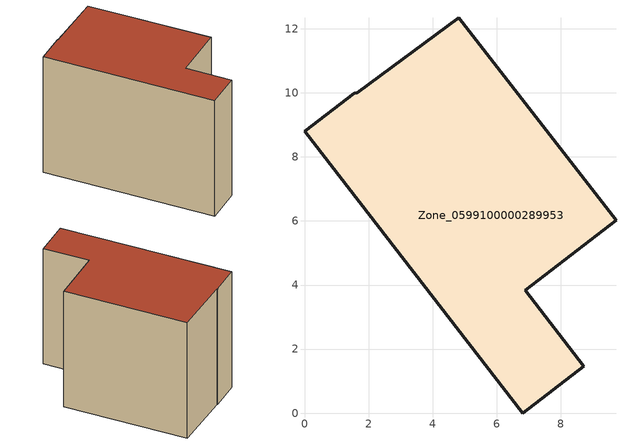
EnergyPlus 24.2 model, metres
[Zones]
Zone_0599100000289953
 floor ground (C_G): 1.64,10 4.81,12.34 9.72,6.02 6.89,3.83 8.71,1.47 6.81,0 0,8.79 1.55,9.99 z0
 wall outside (C_F): 6.81,0 8.71,1.47 6.89,3.83 9.72,6.02 4.81,12.34 1.64,10 1.55,9.99 0,8.79 6.81,0 z0:8.16
 roof outside (C_R): 4.81,12.34 1.64,10 1.55,9.99 0,8.79 6.81,0 8.71,1.47 6.89,3.83 9.72,6.02 z8.16
[BUILDING]
Pand.0599100000289953: North Axis=0; Terrain=City; Loads Convergence Tolerance Value=0.04; Temperature Convergence Tolerance Value=0.4; Solar Distribution=FullExterior; Maximum Number of Warmup Days=25; Minimum Number of Warmup Days=1
[Site:Location]
Rotterdam.The.Hague.AP_ZH_NLD Design_Conditions: Latitude=51.96; Longitude=4.45; Time Zone=1; Elevation=-4.5
[SITE:GROUNDTEMPERATURE:BUILDINGSURFACE]
18, 18, 18, 18, 18, 18, 18, 18, 18, 18, 18, 18
[MATERIAL] Thermal Absorptance=0.9; Solar Absorptance=0.7; Visible Absorptance=0.7
Name | Roughness | Thickness | Conductivity | Density | Specific Heat
G.TI.1975-1991 | MediumSmooth | 0.15 | 0.288461 | 540 | 1210
F.TI.1975-1991 | Rough | 0.3 | 0.230769 | 1920 | 840
R.TI.1975-1991 | MediumRough | 0.2 | 0.153846 | 1500 | 1000
[CONSTRUCTION]
C_G: G.TI.1975-1991
C_F: F.TI.1975-1991
C_R: R.TI.1975-1991
[ZONE]
Zone_0599100000289953: Type=1; Multiplier=1; Ceiling Height=Autocalculate; Volume=Autocalculate; Floor Area=autocalculate; Part of Total Floor Area=Yes
[ZONEINFILTRATION:DESIGNFLOWRATE]
Infil_Zone_0599100000289953: Zone or ZoneList or Space or SpaceList=Zone_0599100000289953; Schedule=AlwaysOn; Design Flow Rate Calculation Method=Flow/Area; Flow Rate per Floor Area=0.003; Constant Term Coefficient=1; Temperature Term Coefficient=0; Velocity Term Coefficient=0; Velocity Squared Term Coefficient=0
[HVACTEMPLATE:ZONE:IDEALLOADSAIRSYSTEM]
Zone_0599100000289953: Maximum Heating Supply Air Temperature=50; Minimum Cooling Supply Air Temperature=13; Maximum Heating Supply Air Humidity Ratio=0.0156; Minimum Cooling Supply Air Humidity Ratio=0.0077; Heating Limit=NoLimit; Cooling Limit=NoLimit; Dehumidification Control Type=ConstantSensibleHeatRatio; Cooling Sensible Heat Ratio=0.7; Dehumidification Setpoint=60; Humidification Control Type=None; Humidification Setpoint=30; Outdoor Air Method=None; Outdoor Air Flow Rate per Person=0.00944; Outdoor Air Flow Rate per Zone Floor Area=0; Outdoor Air Flow Rate per Zone=0; Demand Controlled Ventilation Type=None; Outdoor Air Economizer Type=NoEconomizer; Heat Recovery Type=None; Sensible Heat Recovery Effectiveness=0.7; Latent Heat Recovery Effectiveness=0.65
[ZONECONTROL:THERMOSTAT]
ThermostatControl_Zone_0599100000289953: Zone or ZoneList=Zone_0599100000289953; Control Type Schedule=DualSetpointControlType; Control 1=Thermostat_Zone_0599100000289953; Temperature Difference Between Cutout And Setpoint=0
[THERMOSTATSETPOINT:DUALSETPOINT]
Thermostat_Zone_0599100000289953: Heating Setpoint Temperature Schedule=HeatingSetpoint_Zone_0599100000289953; Cooling Setpoint Temperature Schedule=CoolingSetpoint_Zone_0599100000289953
[SCHEDULE:COMPACT]
HeatingSetpoint_Zone_0599100000289953: Through: 12/31, For: AllDays, Until: 24:00, 21
CoolingSetpoint_Zone_0599100000289953: Through: 12/31, For: AllDays, Until: 24:00, 24
DualSetpointControlType: Through: 12/31, For: AllDays, Until: 24:00, 4
AlwaysOn: Through: 12/31, For: AllDays, Until: 24:00, 1
